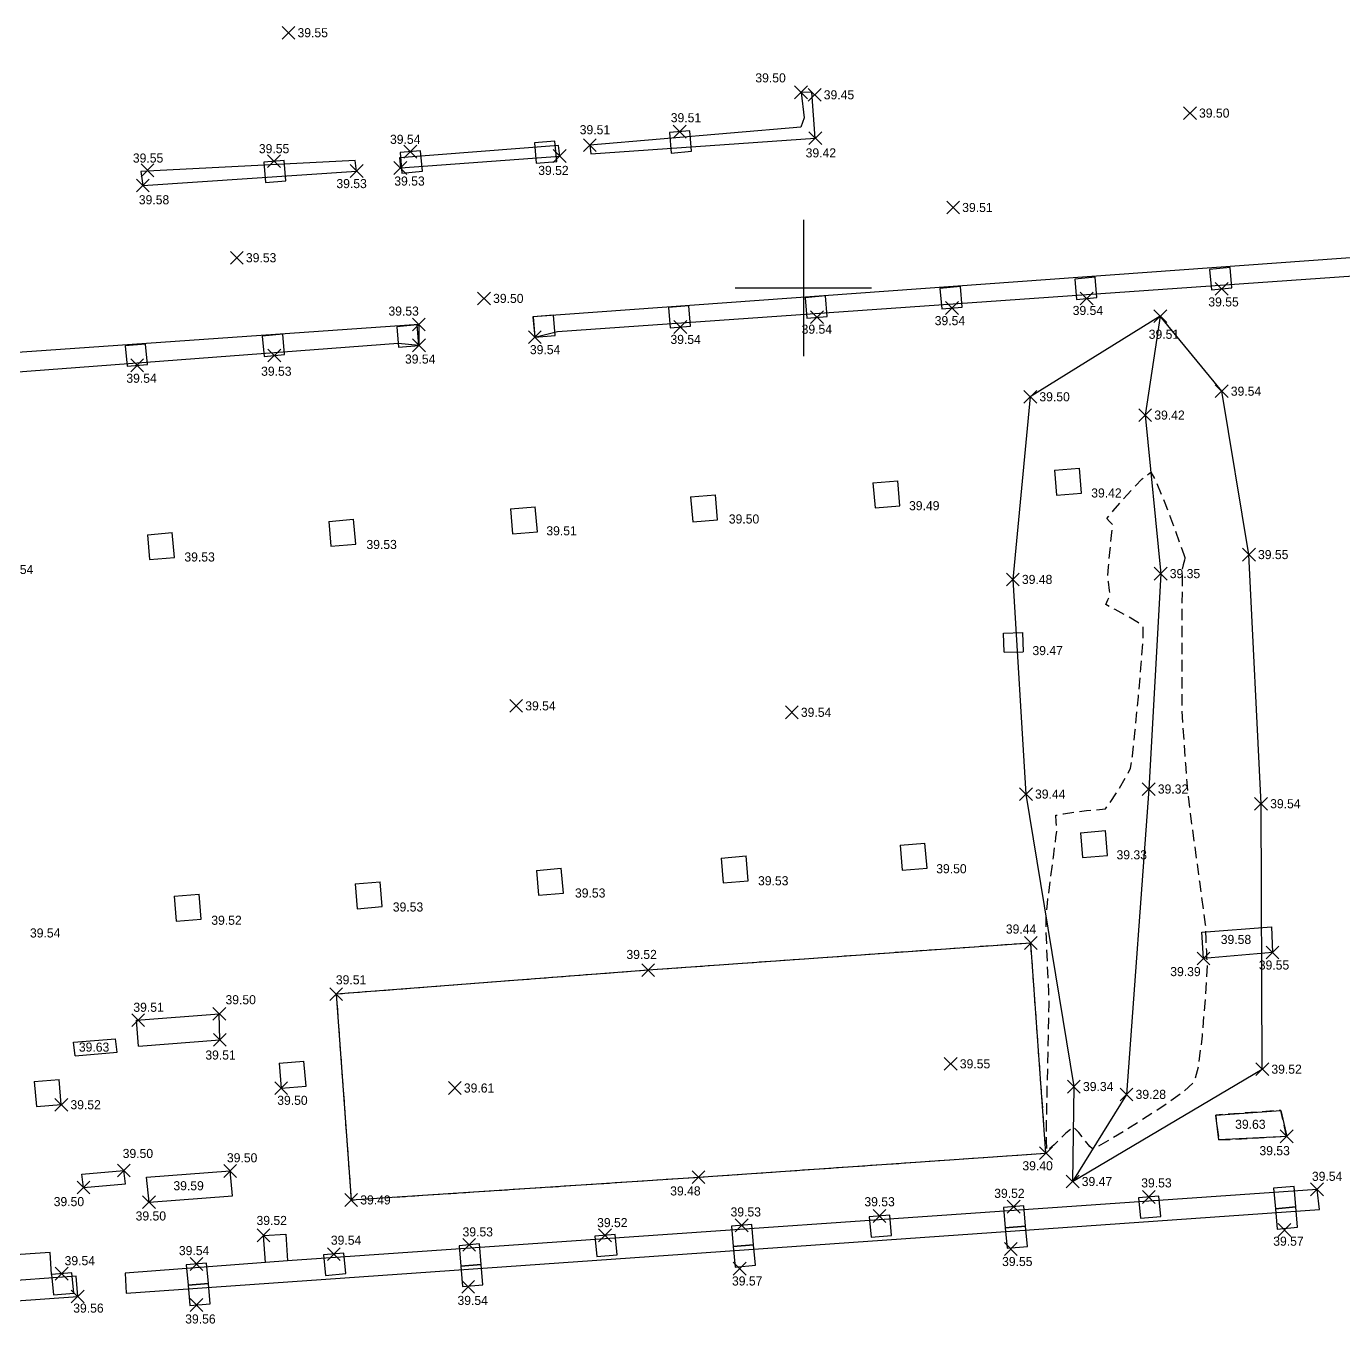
# Model space of a CAD drawing. Header units: metres. Extents: x -84460 to -84291, y -100758 to -100640.
# Drawn here: x -84392.1 to -84363.11, y -100697.78 to -100669.25 of the extents above; entities that cross this region are included whole.
import ezdxf

# ---------------------------------------------------------------- set-up
doc = ezdxf.new("R2010")
doc.units = ezdxf.units.M
doc.header["$MEASUREMENT"] = 0
doc.linetypes.add('DASHED2', pattern=[0.375, 0.25, -0.125])
doc.layers.get('0').update_dxf_attribs({"color": 35})
for name, color, linetype in [('Blocos', 72, 'Continuous'), ('Breaklines', 30, 'Continuous'), ('Caixas indiferenciadas', 124, 'Continuous'), ('Contrucoes', 6, 'Continuous'), ('Pilares', 230, 'Continuous'), ('pontos correctos', 35, 'Continuous')]:
    doc.layers.add(name, color=color, linetype=linetype)
doc.layers.add('CONT-MNR', color=35, linetype='DASHED2', lineweight=25)

msp = doc.modelspace()

# ---------------------------------------------------------------- linework, layer by layer
at = {"linetype": 'Continuous'}
for p, q in [((-84366.352, -100671.014, 39.5), (-84366.635, -100671.297, 39.5)), ((-84366.352, -100671.297, 39.5), (-84366.635, -100671.014, 39.5))]:
    msp.add_line(p, q, dxfattribs=at)
at = {"color": 7}
for p, q in [((-84375, -100673.5), (-84375, -100676.5)), ((-84376.5, -100675), (-84373.5, -100675))]:
    msp.add_line(p, q, dxfattribs=at)
at = {"layer": 'Blocos'}
for points in [[(-84366.194, -100689.753, -0.723), (-84366.234, -100689.173, -0.725), (-84364.7, -100689.052, -0.56), (-84364.675, -100689.62, -0.568)], [(-84385.279, -100690.537, -0.6), (-84384.95, -100695.064, -0.621), (-84377.306, -100694.562, -0.636), (-84369.661, -100694.034, -0.712), (-84369.996, -100689.411, -0.676), (-84378.413, -100690.009, -0.598)], [(-84365.926, -100693.196, -0.596), (-84364.49, -100693.093, -0.592), (-84364.364, -100693.664, -0.584), (-84365.859, -100693.744, -0.595)], [(-84386.838, -100696.443, -0.574), (-84386.879, -100695.842, -0.597), (-84386.391, -100695.813, -0.596), (-84386.348, -100696.401, -0.571)]]:
    msp.add_polyline3d(points, close=True, dxfattribs=at)
for points in [[(-84389.673, -100691.109, -0.605), (-84387.852, -100690.969, -0.612)], [(-84387.842, -100691.539, -0.605), (-84387.852, -100690.969, -0.612)], [(-84389.629, -100691.677, -0.598), (-84389.673, -100691.109, -0.605)], [(-84391.062, -100691.595, -0.584), (-84390.137, -100691.517, -0.6)], [(-84390.1, -100691.813, -0.597), (-84390.137, -100691.517, -0.6)], [(-84389.629, -100691.677, -0.598), (-84387.842, -100691.539, -0.605)], [(-84391.025, -100691.89, -0.581), (-84391.062, -100691.595, -0.584)], [(-84391.025, -100691.89, -0.581), (-84390.1, -100691.813, -0.597)], [(-84390.876, -100694.493, -0.618), (-84389.951, -100694.415, -0.634)], [(-84389.914, -100694.71, -0.631), (-84389.951, -100694.415, -0.634)], [(-84389.453, -100694.565, -0.636), (-84387.614, -100694.425, -0.622)], [(-84387.559, -100694.973, -0.622), (-84387.614, -100694.425, -0.622)], [(-84390.839, -100694.788, -0.615), (-84390.876, -100694.493, -0.618)], [(-84390.839, -100694.788, -0.615), (-84389.914, -100694.71, -0.631)], [(-84389.398, -100695.113, -0.636), (-84389.453, -100694.565, -0.636)], [(-84389.398, -100695.113, -0.636), (-84387.559, -100694.973, -0.622)], [(-84391.542, -100696.704, -0.575), (-84391.572, -100696.218, -0.588), (-84395.18, -100696.46, -0.574), (-84395.138, -100696.972, -0.575), (-84394.295, -100696.889, -0.579), (-84394.289, -100696.978, -0.573)], [(-84391.542, -100696.704, -0.575), (-84391.536, -100696.779, -0.575)]]:
    msp.add_polyline3d(points, dxfattribs=at)
at = {"layer": 'Breaklines'}
for points in [[(-84367.145, -100675.623, -0.606), (-84370.006, -100677.396, -0.618), (-84370.39, -100681.414, -0.63), (-84370.102, -100686.136, -0.677), (-84369.046, -100692.57, -0.77), (-84369.074, -100694.659, -0.643)], [(-84369.074, -100694.659, -0.643), (-84364.901, -100692.188, -0.595), (-84364.928, -100686.348, -0.577), (-84365.195, -100680.867, -0.567), (-84365.794, -100677.273, -0.573), (-84367.145, -100675.623, -0.606)], [(-84367.145, -100675.623, -0.606), (-84367.477, -100677.799, -0.689), (-84367.137, -100681.286, -0.764), (-84367.4, -100686.025, -0.79), (-84367.889, -100692.742, -0.838), (-84369.074, -100694.659, -0.643)]]:
    msp.add_polyline3d(points, dxfattribs=at)
at = {"layer": 'Caixas indiferenciadas'}
for points in [[(-84369.474, -100679.012), (-84368.925, -100678.966)], [(-84369.474, -100679.012), (-84369.428, -100679.56)], [(-84368.88, -100679.514), (-84368.925, -100678.966)], [(-84373.468, -100679.29), (-84372.92, -100679.244)], [(-84373.468, -100679.29), (-84373.423, -100679.838)], [(-84372.874, -100679.792), (-84372.92, -100679.244)], [(-84377.48, -100679.597), (-84376.932, -100679.551)], [(-84377.48, -100679.597), (-84377.434, -100680.145)], [(-84376.886, -100680.1), (-84376.932, -100679.551)], [(-84369.428, -100679.56), (-84368.88, -100679.514)], [(-84381.446, -100679.863), (-84380.898, -100679.817)], [(-84381.446, -100679.863), (-84381.4, -100680.411)], [(-84380.852, -100680.365), (-84380.898, -100679.817)], [(-84373.423, -100679.838), (-84372.874, -100679.792)], [(-84385.445, -100680.136), (-84384.897, -100680.09)], [(-84385.445, -100680.136), (-84385.399, -100680.684)], [(-84384.851, -100680.638), (-84384.897, -100680.09)], [(-84377.434, -100680.145), (-84376.886, -100680.1)], [(-84389.434, -100680.429), (-84388.886, -100680.383)], [(-84389.434, -100680.429), (-84389.388, -100680.977)], [(-84388.84, -100680.931), (-84388.886, -100680.383)], [(-84381.4, -100680.411), (-84380.852, -100680.365)], [(-84385.399, -100680.684), (-84384.851, -100680.638)], [(-84389.388, -100680.977), (-84388.84, -100680.931)], [(-84370.593, -100682.595), (-84370.174, -100682.582)], [(-84370.581, -100683.015), (-84370.593, -100682.595)], [(-84370.174, -100682.582), (-84370.161, -100683.002)], [(-84370.581, -100683.015), (-84370.161, -100683.002)], [(-84368.901, -100686.984), (-84368.353, -100686.938)], [(-84368.307, -100687.486), (-84368.353, -100686.938)], [(-84372.873, -100687.262), (-84372.325, -100687.216)], [(-84372.279, -100687.764), (-84372.325, -100687.216)], [(-84368.901, -100686.984), (-84368.855, -100687.532)], [(-84376.81, -100687.542), (-84376.261, -100687.496)], [(-84376.215, -100688.044), (-84376.261, -100687.496)], [(-84372.873, -100687.262), (-84372.827, -100687.81)], [(-84368.855, -100687.532), (-84368.307, -100687.486)], [(-84380.875, -100687.813), (-84380.327, -100687.767)], [(-84380.875, -100687.813), (-84380.829, -100688.361)], [(-84380.281, -100688.315), (-84380.327, -100687.767)], [(-84376.81, -100687.542), (-84376.764, -100688.09)], [(-84372.827, -100687.81), (-84372.279, -100687.764)], [(-84384.863, -100688.108), (-84384.315, -100688.062)], [(-84384.863, -100688.108), (-84384.817, -100688.656)], [(-84384.269, -100688.61), (-84384.315, -100688.062)], [(-84376.764, -100688.09), (-84376.215, -100688.044)], [(-84388.846, -100688.382), (-84388.298, -100688.336)], [(-84388.846, -100688.382), (-84388.8, -100688.93)], [(-84388.252, -100688.884), (-84388.298, -100688.336)], [(-84380.829, -100688.361), (-84380.281, -100688.315)], [(-84384.817, -100688.656), (-84384.269, -100688.61)], [(-84388.8, -100688.93), (-84388.252, -100688.884)], [(-84386.537, -100692.055), (-84385.989, -100692.009)], [(-84386.537, -100692.055), (-84386.491, -100692.603)], [(-84385.943, -100692.557), (-84385.989, -100692.009)], [(-84391.924, -100692.46), (-84391.376, -100692.414)], [(-84391.33, -100692.962), (-84391.376, -100692.414)], [(-84391.924, -100692.46), (-84391.878, -100693.008)], [(-84386.491, -100692.603), (-84385.943, -100692.557)], [(-84391.878, -100693.008), (-84391.33, -100692.962)]]:
    msp.add_lwpolyline(points, dxfattribs=at)
at = {"layer": 'CONT-MNR', "flags": 128}
for points, elevation in [([(-84366.603, -100680.942), (-84366.605, -100680.948), (-84366.616, -100680.99), (-84366.641, -100681.088), (-84366.664, -100681.184), (-84366.666, -100681.407), (-84366.668, -100681.952), (-84366.67, -100682.666), (-84366.672, -100683.399), (-84366.671, -100683.999), (-84366.668, -100684.313), (-84366.654, -100684.573), (-84366.627, -100684.991), (-84366.594, -100685.461), (-84366.563, -100685.878), (-84366.541, -100686.137), (-84366.492, -100686.527), (-84366.395, -100687.247), (-84366.284, -100688.058), (-84366.193, -100688.722), (-84366.155, -100689.001), (-84366.152, -100689.084), (-84366.15, -100689.166), (-84366.144, -100689.32), (-84366.132, -100689.594), (-84366.126, -100689.747), (-84366.12, -100689.825), (-84366.114, -100689.903), (-84366.128, -100690.148), (-84366.167, -100690.733), (-84366.226, -100691.451), (-84366.304, -100692.098), (-84366.395, -100692.465), (-84366.684, -100692.721), (-84367.233, -100693.102), (-84367.863, -100693.502), (-84368.301, -100693.765), (-84368.53, -100693.895), (-84368.614, -100693.936), (-84368.631, -100693.941), (-84368.647, -100693.934), (-84368.694, -100693.888), (-84368.792, -100693.768), (-84368.935, -100693.583), (-84369.058, -100693.458), (-84369.226, -100693.597), (-84369.483, -100693.854), (-84369.639, -100693.982), (-84369.65, -100693.754), (-84369.645, -100693.194), (-84369.63, -100692.457), (-84369.612, -100691.701), (-84369.597, -100691.082), (-84369.592, -100690.755), (-84369.601, -100690.482), (-84369.62, -100690.042), (-84369.641, -100689.547), (-84369.657, -100689.107), (-84369.659, -100688.834), (-84369.63, -100688.539), (-84369.569, -100688.055), (-84369.499, -100687.525), (-84369.441, -100687.093), (-84369.417, -100686.903), (-84369.435, -100686.747), (-84369.442, -100686.602), (-84369.273, -100686.566), (-84368.964, -100686.521), (-84368.769, -100686.495), (-84368.555, -100686.485), (-84368.352, -100686.46), (-84368.253, -100686.328), (-84368.075, -100686.052), (-84367.897, -100685.757), (-84367.798, -100685.567), (-84367.76, -100685.298), (-84367.697, -100684.723), (-84367.627, -100683.998), (-84367.564, -100683.275), (-84367.53, -100682.802), (-84367.519, -100682.561), (-84367.521, -100682.472), (-84367.524, -100682.454), (-84367.543, -100682.431), (-84367.628, -100682.367), (-84367.834, -100682.243), (-84368.142, -100682.075), (-84368.346, -100681.963), (-84368.301, -100681.864), (-84368.25, -100681.761), (-84368.262, -100681.654), (-84368.288, -100681.464), (-84368.302, -100681.332), (-84368.285, -100681.134), (-84368.248, -100680.754), (-84368.211, -100680.382), (-84368.196, -100680.209), (-84368.261, -100680.139), (-84368.322, -100680.069), (-84368.185, -100679.904), (-84367.875, -100679.551), (-84367.547, -100679.203), (-84367.355, -100679.054), (-84367.238, -100679.258), (-84367.047, -100679.727), (-84366.839, -100680.283), (-84366.699, -100680.67), (-84366.629, -100680.867), (-84366.606, -100680.933), (-84366.603, -100680.942), (-84366.603, -100680.942), (-84366.603, -100680.942)], 39.4), ([(-84378.413, -100690.009), (-84378.413, -100690.009), (-84378.413, -100690.009), (-84385.279, -100690.537), (-84385.279, -100690.537), (-84385.279, -100690.537), (-84384.95, -100695.064), (-84384.95, -100695.064), (-84377.306, -100694.562), (-84377.306, -100694.562), (-84377.306, -100694.562), (-84377.306, -100694.562), (-84369.661, -100694.034), (-84369.996, -100689.411), (-84369.996, -100689.411), (-84369.996, -100689.411)], 39.6), ([(-84365.859, -100693.744), (-84365.859, -100693.744), (-84365.859, -100693.744), (-84364.364, -100693.664), (-84364.364, -100693.664), (-84364.364, -100693.664), (-84364.49, -100693.093), (-84364.49, -100693.093), (-84365.926, -100693.196), (-84365.926, -100693.196), (-84365.859, -100693.744)], 39.6)]:
    msp.add_lwpolyline(points, close=True, dxfattribs=dict(at, elevation=elevation))
at = {"layer": 'Contrucoes'}
for points in [[(-84374.737, -100671.706, -0.771), (-84374.813, -100670.692, -0.667), (-84375.051, -100670.698, -0.613), (-84374.979, -100671.26, -0.607), (-84375.058, -100671.462, -0.606), (-84379.699, -100671.858, -0.604)], [(-84380.361, -100672.099, -0.598), (-84380.39, -100671.868, -0.596), (-84383.887, -100672.137, -0.584), (-84383.867, -100672.36, -0.583)], [(-84379.699, -100671.858, -0.604), (-84379.676, -100672.047, -0.604), (-84374.737, -100671.706, -0.771)], [(-84383.867, -100672.36, -0.583), (-84380.361, -100672.099, -0.598)], [(-84384.861, -100672.195, -0.578), (-84389.58, -100672.442, -0.56), (-84389.533, -100672.747, -0.534)], [(-84389.533, -100672.747, -0.534), (-84384.83, -100672.429, -0.582), (-84384.861, -100672.195, -0.578)], [(-84383.462, -100675.806, -0.583), (-84383.458, -100676.263, -0.578), (-84383.915, -100676.219, -0.575), (-84400.558, -100677.473, -0.57), (-84400.031, -100685.41, -0.58)], [(-84383.462, -100675.806, -0.583), (-84400.401, -100676.985, -0.652)], [(-84363.645, -100695.272, -0.543), (-84363.697, -100694.831, -0.574), (-84386.348, -100696.401, -0.571), (-84386.838, -100696.443, -0.574), (-84389.923, -100696.673, -0.589), (-84389.904, -100697.117, -0.555)], [(-84389.904, -100697.117, -0.555), (-84363.645, -100695.272, -0.543)], [(-84390.967, -100697.189, -0.559), (-84390.998, -100696.74, -0.575), (-84394.632, -100697.003, -0.573), (-84394.601, -100697.442, -0.562)], [(-84394.601, -100697.442, -0.56), (-84390.967, -100697.189, -0.559)]]:
    msp.add_polyline3d(points, dxfattribs=at)
msp.add_polyline3d([(-84380.955, -100675.637, -0.581), (-84380.908, -100676.085, -0.576), (-84380.408, -100675.956, -0.58), (-84362.891, -100674.734, -0.558), (-84362.447, -100674.774, -0.561), (-84362.451, -100674.3, -0.577)], close=True, dxfattribs=at)
at = {"layer": 'Pilares'}
for points in [[(-84377.906, -100672.032), (-84377.458, -100671.993), (-84377.497, -100671.544), (-84377.946, -100671.583)], [(-84380.876, -100672.257), (-84380.428, -100672.217), (-84380.467, -100671.769), (-84380.915, -100671.808)], [(-84383.832, -100672.472), (-84383.383, -100672.433), (-84383.423, -100671.985), (-84383.871, -100672.024)], [(-84386.834, -100672.681), (-84386.386, -100672.642), (-84386.425, -100672.193), (-84386.873, -100672.233)], [(-84368.99, -100675.252), (-84368.541, -100675.213), (-84368.581, -100674.765), (-84369.029, -100674.804)], [(-84366.02, -100675.04), (-84365.571, -100675.001), (-84365.611, -100674.553), (-84366.059, -100674.592)], [(-84371.954, -100675.46), (-84371.506, -100675.42), (-84371.545, -100674.972), (-84371.993, -100675.011)], [(-84374.922, -100675.664), (-84374.474, -100675.625), (-84374.513, -100675.177), (-84374.962, -100675.216)], [(-84380.908, -100676.085), (-84380.46, -100676.046), (-84380.499, -100675.597), (-84380.948, -100675.637)], [(-84377.931, -100675.881), (-84377.483, -100675.841), (-84377.522, -100675.393), (-84377.97, -100675.432)], [(-84383.906, -100676.302), (-84383.458, -100676.263), (-84383.497, -100675.815), (-84383.945, -100675.854)], [(-84386.865, -100676.507), (-84386.417, -100676.468), (-84386.456, -100676.02), (-84386.905, -100676.059)], [(-84389.882, -100676.721), (-84389.434, -100676.682), (-84389.473, -100676.234), (-84389.921, -100676.273)], [(-84364.612, -100695.256), (-84364.164, -100695.217), (-84364.203, -100694.768), (-84364.652, -100694.807)], [(-84367.583, -100695.465), (-84367.135, -100695.425), (-84367.174, -100694.977), (-84367.623, -100695.016)], [(-84370.557, -100695.678), (-84370.109, -100695.639), (-84370.148, -100695.19), (-84370.596, -100695.23)], [(-84364.573, -100695.704), (-84364.125, -100695.665), (-84364.164, -100695.217), (-84364.612, -100695.256)], [(-84376.542, -100696.09), (-84376.094, -100696.051), (-84376.133, -100695.603), (-84376.581, -100695.642)], [(-84373.509, -100695.885), (-84373.061, -100695.846), (-84373.1, -100695.398), (-84373.549, -100695.437)], [(-84370.518, -100696.126), (-84370.07, -100696.087), (-84370.109, -100695.639), (-84370.557, -100695.678)], [(-84379.548, -100696.309), (-84379.1, -100696.27), (-84379.139, -100695.822), (-84379.588, -100695.861)], [(-84382.537, -100696.52), (-84382.089, -100696.481), (-84382.128, -100696.032), (-84382.577, -100696.072)], [(-84376.503, -100696.539), (-84376.054, -100696.499), (-84376.094, -100696.051), (-84376.542, -100696.09)], [(-84388.539, -100696.94), (-84388.09, -100696.901), (-84388.13, -100696.452), (-84388.578, -100696.492)], [(-84385.518, -100696.723), (-84385.07, -100696.683), (-84385.109, -100696.235), (-84385.557, -100696.274)], [(-84382.498, -100696.968), (-84382.05, -100696.929), (-84382.089, -100696.481), (-84382.537, -100696.52)], [(-84391.504, -100697.151), (-84391.056, -100697.112), (-84391.095, -100696.664), (-84391.544, -100696.703)], [(-84388.499, -100697.388), (-84388.051, -100697.349), (-84388.09, -100696.901), (-84388.539, -100696.94)]]:
    msp.add_lwpolyline(points, close=True, dxfattribs=at)
at = {"layer": 'pontos correctos', "linetype": 'Continuous'}
for p, q in [((-84386.19, -100669.246, 39.552), (-84386.472, -100669.528, 39.552)), ((-84386.19, -100669.528, 39.552), (-84386.472, -100669.246, 39.552)), ((-84374.91, -100670.557, 39.502), (-84375.192, -100670.839, 39.502)), ((-84374.91, -100670.839, 39.502), (-84375.192, -100670.557, 39.502)), ((-84374.61, -100670.612, 39.452), (-84374.892, -100670.894, 39.452)), ((-84374.61, -100670.894, 39.452), (-84374.892, -100670.612, 39.452)), ((-84377.581, -100671.423, 39.512), (-84377.863, -100671.705, 39.512)), ((-84377.581, -100671.705, 39.512), (-84377.863, -100671.423, 39.512)), ((-84374.596, -100671.565, 39.42), (-84374.878, -100671.847, 39.42)), ((-84374.596, -100671.847, 39.42), (-84374.878, -100671.565, 39.42)), ((-84383.506, -100671.863, 39.542), (-84383.788, -100672.145, 39.542)), ((-84383.506, -100672.145, 39.542), (-84383.788, -100671.863, 39.542)), ((-84379.558, -100671.717, 39.512), (-84379.84, -100671.999, 39.512)), ((-84379.558, -100671.999, 39.512), (-84379.84, -100671.717, 39.512)), ((-84386.508, -100672.072, 39.552), (-84386.79, -100672.354, 39.552)), ((-84386.508, -100672.354, 39.552), (-84386.79, -100672.072, 39.552)), ((-84380.22, -100671.958, 39.522), (-84380.502, -100672.24, 39.522)), ((-84380.22, -100672.24, 39.522), (-84380.502, -100671.958, 39.522)), ((-84389.291, -100672.273, 39.552), (-84389.573, -100672.555, 39.552)), ((-84389.291, -100672.555, 39.552), (-84389.573, -100672.273, 39.552)), ((-84384.689, -100672.288, 39.532), (-84384.971, -100672.57, 39.532)), ((-84384.689, -100672.57, 39.532), (-84384.971, -100672.288, 39.532)), ((-84383.726, -100672.219, 39.532), (-84384.008, -100672.501, 39.532)), ((-84383.726, -100672.501, 39.532), (-84384.008, -100672.219, 39.532)), ((-84389.392, -100672.606, 39.582), (-84389.674, -100672.888, 39.582)), ((-84389.392, -100672.888, 39.582), (-84389.674, -100672.606, 39.582)), ((-84371.563, -100673.091, 39.512), (-84371.845, -100673.373, 39.512)), ((-84371.563, -100673.373, 39.512), (-84371.845, -100673.091, 39.512)), ((-84387.325, -100674.196, 39.532), (-84387.607, -100674.478, 39.532)), ((-84387.325, -100674.478, 39.532), (-84387.607, -100674.196, 39.532)), ((-84365.655, -100674.88, 39.552), (-84365.937, -100675.162, 39.552)), ((-84365.655, -100675.162, 39.552), (-84365.937, -100674.88, 39.552)), ((-84381.886, -100675.091, 39.502), (-84382.168, -100675.373, 39.502)), ((-84381.886, -100675.373, 39.502), (-84382.168, -100675.091, 39.502)), ((-84371.589, -100675.299, 39.542), (-84371.871, -100675.581, 39.542)), ((-84371.589, -100675.581, 39.542), (-84371.871, -100675.299, 39.542)), ((-84368.624, -100675.092, 39.542), (-84368.906, -100675.374, 39.542)), ((-84368.624, -100675.374, 39.542), (-84368.906, -100675.092, 39.542)), ((-84374.557, -100675.504, 39.542), (-84374.839, -100675.786, 39.542)), ((-84374.557, -100675.786, 39.542), (-84374.839, -100675.504, 39.542)), ((-84367.004, -100675.482, 39.512), (-84367.286, -100675.764, 39.512)), ((-84367.004, -100675.764, 39.512), (-84367.286, -100675.482, 39.512)), ((-84383.321, -100675.665, 39.532), (-84383.603, -100675.947, 39.532)), ((-84383.321, -100675.947, 39.532), (-84383.603, -100675.665, 39.532)), ((-84377.566, -100675.72, 39.542), (-84377.848, -100676.002, 39.542)), ((-84377.566, -100676.002, 39.542), (-84377.848, -100675.72, 39.542)), ((-84383.317, -100676.122, 39.542), (-84383.599, -100676.404, 39.542)), ((-84383.317, -100676.404, 39.542), (-84383.599, -100676.122, 39.542)), ((-84380.767, -100675.944, 39.542), (-84381.049, -100676.226, 39.542)), ((-84380.767, -100676.226, 39.542), (-84381.049, -100675.944, 39.542)), ((-84386.5, -100676.347, 39.532), (-84386.782, -100676.629, 39.532)), ((-84386.5, -100676.629, 39.532), (-84386.782, -100676.347, 39.532)), ((-84389.517, -100676.561, 39.542), (-84389.799, -100676.843, 39.542)), ((-84389.517, -100676.843, 39.542), (-84389.799, -100676.561, 39.542)), ((-84369.865, -100677.255, 39.502), (-84370.147, -100677.537, 39.502)), ((-84369.865, -100677.537, 39.502), (-84370.147, -100677.255, 39.502)), ((-84365.653, -100677.132, 39.542), (-84365.935, -100677.414, 39.542)), ((-84365.653, -100677.414, 39.542), (-84365.935, -100677.132, 39.542)), ((-84367.336, -100677.658, 39.422), (-84367.618, -100677.94, 39.422)), ((-84367.336, -100677.94, 39.422), (-84367.618, -100677.658, 39.422)), ((-84365.054, -100680.726, 39.552), (-84365.336, -100681.008, 39.552)), ((-84365.054, -100681.008, 39.552), (-84365.336, -100680.726, 39.552)), ((-84366.996, -100681.145, 39.352), (-84367.278, -100681.427, 39.352)), ((-84366.996, -100681.427, 39.352), (-84367.278, -100681.145, 39.352)), ((-84370.249, -100681.273, 39.482), (-84370.531, -100681.555, 39.482)), ((-84370.249, -100681.555, 39.482), (-84370.531, -100681.273, 39.482)), ((-84381.178, -100684.054, 39.542), (-84381.46, -100684.336, 39.542)), ((-84381.178, -100684.336, 39.542), (-84381.46, -100684.054, 39.542)), ((-84375.113, -100684.196, 39.542), (-84375.395, -100684.478, 39.542)), ((-84375.113, -100684.478, 39.542), (-84375.395, -100684.196, 39.542)), ((-84369.961, -100685.995, 39.442), (-84370.243, -100686.277, 39.442)), ((-84369.961, -100686.277, 39.442), (-84370.243, -100685.995, 39.442)), ((-84367.259, -100685.884, 39.322), (-84367.541, -100686.166, 39.322)), ((-84367.259, -100686.166, 39.322), (-84367.541, -100685.884, 39.322)), ((-84364.787, -100686.207, 39.542), (-84365.069, -100686.489, 39.542)), ((-84364.787, -100686.489, 39.542), (-84365.069, -100686.207, 39.542)), ((-84369.855, -100689.27, 39.442), (-84370.137, -100689.552, 39.442)), ((-84369.855, -100689.552, 39.442), (-84370.137, -100689.27, 39.442)), ((-84364.534, -100689.479, 39.552), (-84364.816, -100689.761, 39.552)), ((-84364.534, -100689.761, 39.552), (-84364.816, -100689.479, 39.552)), ((-84366.053, -100689.612, 39.392), (-84366.335, -100689.894, 39.392)), ((-84366.053, -100689.894, 39.392), (-84366.335, -100689.612, 39.392)), ((-84378.272, -100689.868, 39.522), (-84378.554, -100690.15, 39.522)), ((-84378.272, -100690.15, 39.522), (-84378.554, -100689.868, 39.522)), ((-84385.138, -100690.396, 39.512), (-84385.42, -100690.678, 39.512)), ((-84385.138, -100690.678, 39.512), (-84385.42, -100690.396, 39.512)), ((-84389.497, -100690.967, 39.512), (-84389.779, -100691.249, 39.512)), ((-84389.497, -100691.249, 39.512), (-84389.779, -100690.967, 39.512)), ((-84387.711, -100690.828, 39.502), (-84387.993, -100691.11, 39.502)), ((-84387.711, -100691.11, 39.502), (-84387.993, -100690.828, 39.502)), ((-84387.701, -100691.398, 39.512), (-84387.983, -100691.68, 39.512)), ((-84387.701, -100691.68, 39.512), (-84387.983, -100691.398, 39.512)), ((-84371.616, -100691.929, 39.552), (-84371.898, -100692.211, 39.552)), ((-84371.616, -100692.211, 39.552), (-84371.898, -100691.929, 39.552)), ((-84364.76, -100692.047, 39.522), (-84365.042, -100692.329, 39.522)), ((-84364.76, -100692.329, 39.522), (-84365.042, -100692.047, 39.522)), ((-84368.905, -100692.429, 39.342), (-84369.187, -100692.711, 39.342)), ((-84368.905, -100692.711, 39.342), (-84369.187, -100692.429, 39.342)), ((-84386.35, -100692.462, 39.502), (-84386.632, -100692.744, 39.502)), ((-84386.35, -100692.744, 39.502), (-84386.632, -100692.462, 39.502)), ((-84382.529, -100692.461, 39.612), (-84382.811, -100692.743, 39.612)), ((-84382.529, -100692.743, 39.612), (-84382.811, -100692.461, 39.612)), ((-84367.748, -100692.601, 39.282), (-84368.03, -100692.883, 39.282)), ((-84367.748, -100692.883, 39.282), (-84368.03, -100692.601, 39.282)), ((-84391.187, -100692.829, 39.522), (-84391.469, -100693.111, 39.522)), ((-84391.187, -100693.111, 39.522), (-84391.469, -100692.829, 39.522)), ((-84364.223, -100693.523, 39.532), (-84364.505, -100693.805, 39.532)), ((-84364.223, -100693.805, 39.532), (-84364.505, -100693.523, 39.532)), ((-84369.52, -100693.893, 39.402), (-84369.802, -100694.175, 39.402)), ((-84369.52, -100694.175, 39.402), (-84369.802, -100693.893, 39.402)), ((-84389.81, -100694.274, 39.502), (-84390.092, -100694.556, 39.502)), ((-84389.81, -100694.556, 39.502), (-84390.092, -100694.274, 39.502)), ((-84387.473, -100694.284, 39.502), (-84387.755, -100694.566, 39.502)), ((-84387.473, -100694.566, 39.502), (-84387.755, -100694.284, 39.502)), ((-84377.165, -100694.421, 39.482), (-84377.447, -100694.703, 39.482)), ((-84377.165, -100694.703, 39.482), (-84377.447, -100694.421, 39.482)), ((-84390.698, -100694.647, 39.502), (-84390.98, -100694.929, 39.502)), ((-84390.698, -100694.929, 39.502), (-84390.98, -100694.647, 39.502)), ((-84368.933, -100694.518, 39.472), (-84369.215, -100694.8, 39.472)), ((-84368.933, -100694.8, 39.472), (-84369.215, -100694.518, 39.472)), ((-84363.556, -100694.69, 39.542), (-84363.838, -100694.972, 39.542)), ((-84363.556, -100694.972, 39.542), (-84363.838, -100694.69, 39.542)), ((-84389.257, -100694.972, 39.502), (-84389.539, -100695.254, 39.502)), ((-84389.257, -100695.254, 39.502), (-84389.539, -100694.972, 39.502)), ((-84384.809, -100694.923, 39.492), (-84385.091, -100695.205, 39.492)), ((-84384.809, -100695.205, 39.492), (-84385.091, -100694.923, 39.492)), ((-84367.257, -100694.856, 39.532), (-84367.539, -100695.138, 39.532)), ((-84367.257, -100695.138, 39.532), (-84367.539, -100694.856, 39.532)), ((-84373.183, -100695.276, 39.532), (-84373.465, -100695.558, 39.532)), ((-84373.183, -100695.558, 39.532), (-84373.465, -100695.276, 39.532)), ((-84370.231, -100695.069, 39.522), (-84370.513, -100695.351, 39.522)), ((-84370.231, -100695.351, 39.522), (-84370.513, -100695.069, 39.522)), ((-84376.216, -100695.482, 39.532), (-84376.498, -100695.764, 39.532)), ((-84376.216, -100695.764, 39.532), (-84376.498, -100695.482, 39.532)), ((-84364.271, -100695.582, 39.572), (-84364.553, -100695.864, 39.572)), ((-84364.271, -100695.864, 39.572), (-84364.553, -100695.582, 39.572)), ((-84386.738, -100695.701, 39.522), (-84387.02, -100695.983, 39.522)), ((-84386.738, -100695.983, 39.522), (-84387.02, -100695.701, 39.522)), ((-84382.211, -100695.911, 39.532), (-84382.493, -100696.193, 39.532)), ((-84382.211, -100696.193, 39.532), (-84382.493, -100695.911, 39.532)), ((-84379.222, -100695.701, 39.522), (-84379.504, -100695.983, 39.522)), ((-84379.222, -100695.983, 39.522), (-84379.504, -100695.701, 39.522)), ((-84385.192, -100696.114, 39.542), (-84385.474, -100696.396, 39.542)), ((-84385.192, -100696.396, 39.542), (-84385.474, -100696.114, 39.542)), ((-84370.292, -100696, 39.552), (-84370.574, -100696.282, 39.552)), ((-84370.292, -100696.282, 39.552), (-84370.574, -100696, 39.552)), ((-84388.213, -100696.331, 39.542), (-84388.495, -100696.613, 39.542)), ((-84388.213, -100696.613, 39.542), (-84388.495, -100696.331, 39.542)), ((-84376.261, -100696.435, 39.572), (-84376.543, -100696.717, 39.572)), ((-84376.261, -100696.717, 39.572), (-84376.543, -100696.435, 39.572)), ((-84391.179, -100696.543, 39.542), (-84391.461, -100696.825, 39.542)), ((-84391.179, -100696.825, 39.542), (-84391.461, -100696.543, 39.542)), ((-84390.826, -100697.048, 39.562), (-84391.108, -100697.33, 39.562)), ((-84390.826, -100697.33, 39.562), (-84391.108, -100697.048, 39.562)), ((-84382.236, -100696.833, 39.542), (-84382.518, -100697.115, 39.542)), ((-84382.236, -100697.115, 39.542), (-84382.518, -100696.833, 39.542)), ((-84388.211, -100697.233, 39.562), (-84388.493, -100697.515, 39.562)), ((-84388.211, -100697.515, 39.562), (-84388.493, -100697.233, 39.562))]:
    msp.add_line(p, q, dxfattribs=at)

# ---------------------------------------------------------------- texts
at = {"color": 35, "insert": (-84366.293, -100671.155, 39.5), "char_height": 0.2, "attachment_point": 4}
msp.add_mtext('39.50', dxfattribs=at)
at = {"layer": 'pontos correctos', "color": 35, "char_height": 0.2, "attachment_point": 4}
for s, insert in [('39.55', (-84386.131, -100669.387, 39.552)), ('39.50', (-84376.056, -100670.38, 39.502)), ('39.45', (-84374.551, -100670.753, 39.452)), ('39.51', (-84377.918, -100671.257, 39.512)), ('39.51', (-84379.921, -100671.521, 39.512)), ('39.55', (-84386.981, -100671.938, 39.552)), ('39.54', (-84384.095, -100671.732, 39.542)), ('39.55', (-84389.754, -100672.144, 39.552)), ('39.42', (-84374.949, -100672.03, 39.42)), ('39.52', (-84380.834, -100672.416, 39.522)), ('39.53', (-84385.275, -100672.706, 39.532)), ('39.53', (-84384.001, -100672.65, 39.532)), ('39.58', (-84389.623, -100673.062, 39.582)), ('39.51', (-84371.504, -100673.232, 39.512)), ('39.53', (-84387.266, -100674.337, 39.532)), ('39.50', (-84381.827, -100675.232, 39.502)), ('39.55', (-84366.088, -100675.309, 39.552)), ('39.53', (-84384.13, -100675.511, 39.532)), ('39.54', (-84372.109, -100675.721, 39.542)), ('39.54', (-84369.073, -100675.497, 39.542)), ('39.54', (-84375.038, -100675.909, 39.542)), ('39.51', (-84367.4, -100676.021, 39.512)), ('39.54', (-84377.925, -100676.134, 39.542)), ('39.54', (-84383.766, -100676.566, 39.542)), ('39.54', (-84381.017, -100676.359, 39.542)), ('39.53', (-84386.932, -100676.834, 39.532)), ('39.54', (-84389.897, -100676.988, 39.542)), ('39.50', (-84369.806, -100677.396, 39.502)), ('39.54', (-84365.594, -100677.273, 39.542)), ('39.42', (-84367.277, -100677.799, 39.422)), ('39.42', (-84368.665, -100679.512, 39.422)), ('39.49', (-84372.674, -100679.792, 39.492)), ('39.50', (-84376.64, -100680.084, 39.502)), ('39.51', (-84380.655, -100680.344, 39.512)), ('39.53', (-84384.614, -100680.645, 39.532)), ('39.53', (-84388.62, -100680.92, 39.532)), ('39.55', (-84364.995, -100680.867, 39.552)), ('39.54', (-84392.613, -100681.195, 39.542)), ('39.48', (-84370.19, -100681.414, 39.482)), ('39.35', (-84366.937, -100681.286, 39.352)), ('39.47', (-84369.959, -100682.979, 39.472)), ('39.54', (-84381.119, -100684.195, 39.542)), ('39.54', (-84375.054, -100684.337, 39.542)), ('39.44', (-84369.902, -100686.136, 39.442)), ('39.32', (-84367.2, -100686.025, 39.322)), ('39.54', (-84364.728, -100686.348, 39.542)), ('39.33', (-84368.108, -100687.472, 39.332)), ('39.50', (-84372.076, -100687.778, 39.502)), ('39.53', (-84375.997, -100688.043, 39.532)), ('39.53', (-84380.025, -100688.312, 39.532)), ('39.53', (-84384.034, -100688.62, 39.532)), ('39.52', (-84388.028, -100688.912, 39.522)), ('39.54', (-84392.018, -100689.191, 39.542)), ('39.44', (-84370.544, -100689.105, 39.442)), ('39.58', (-84365.815, -100689.334, 39.582)), ('39.52', (-84378.893, -100689.664, 39.522)), ('39.55', (-84364.978, -100689.897, 39.552)), ('39.51', (-84385.287, -100690.222, 39.512)), ('39.39', (-84366.926, -100690.041, 39.392)), ('39.50', (-84387.716, -100690.66, 39.502)), ('39.51', (-84389.743, -100690.826, 39.512)), ('39.63', (-84390.942, -100691.703, 39.632)), ('39.51', (-84388.159, -100691.877, 39.512)), ('39.55', (-84371.557, -100692.07, 39.552)), ('39.52', (-84364.701, -100692.188, 39.522)), ('39.61', (-84382.47, -100692.602, 39.612)), ('39.34', (-84368.846, -100692.57, 39.342)), ('39.28', (-84367.689, -100692.742, 39.282)), ('39.52', (-84391.128, -100692.97, 39.522)), ('39.50', (-84386.577, -100692.873, 39.502)), ('39.63', (-84365.498, -100693.4, 39.632)), ('39.53', (-84364.964, -100693.981, 39.532)), ('39.50', (-84389.978, -100694.042, 39.502)), ('39.50', (-84387.684, -100694.137, 39.502)), ('39.40', (-84370.18, -100694.313, 39.402)), ('39.54', (-84363.809, -100694.545, 39.542)), ('39.59', (-84388.862, -100694.752, 39.592)), ('39.48', (-84377.93, -100694.866, 39.482)), ('39.47', (-84368.874, -100694.659, 39.472)), ('39.53', (-84367.565, -100694.689, 39.532)), ('39.50', (-84391.496, -100695.101, 39.502)), ('39.49', (-84384.75, -100695.064, 39.492)), ('39.53', (-84373.657, -100695.104, 39.532)), ('39.52', (-84370.8, -100694.919, 39.522)), ('39.50', (-84389.693, -100695.417, 39.502)), ('39.53', (-84376.602, -100695.328, 39.532)), ('39.52', (-84387.033, -100695.516, 39.522)), ('39.52', (-84379.538, -100695.563, 39.522)), ('39.54', (-84385.397, -100695.95, 39.542)), ('39.53', (-84382.499, -100695.767, 39.532)), ('39.57', (-84364.66, -100695.972, 39.572)), ('39.54', (-84388.741, -100696.179, 39.542)), ('39.54', (-84391.256, -100696.401, 39.542)), ('39.55', (-84370.627, -100696.419, 39.552)), ('39.57', (-84376.57, -100696.847, 39.572)), ('39.56', (-84391.066, -100697.444, 39.562)), ('39.54', (-84382.611, -100697.275, 39.542)), ('39.56', (-84388.602, -100697.683, 39.562))]:
    msp.add_mtext(s, dxfattribs=dict(at, insert=insert))

doc.saveas('drawing.dxf')
